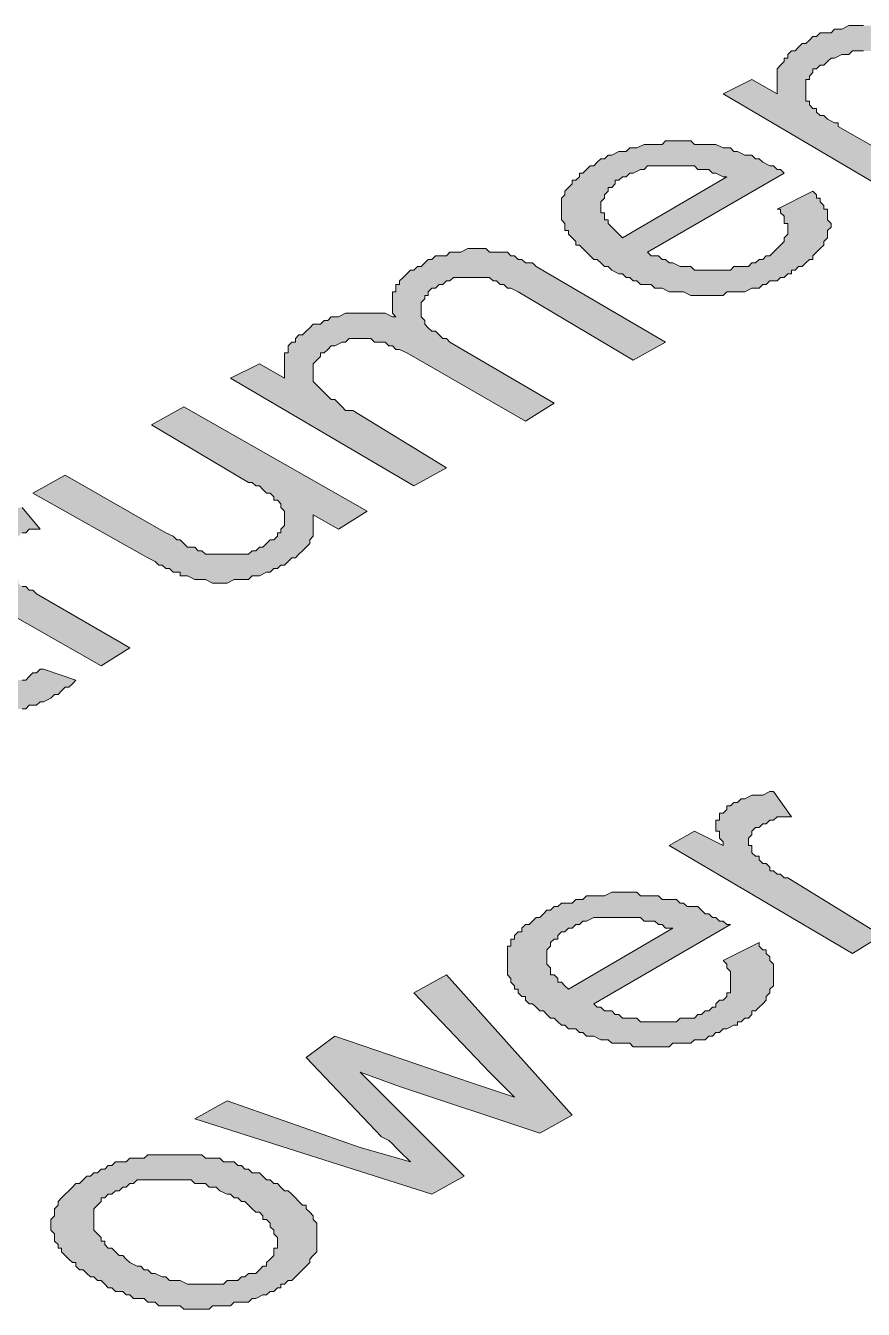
# Model space of a CAD drawing. Header units: inches. Extents: x -430764 to 256483, y 7374 to 217374.
# Drawn here: x 116893 to 121697, y 42774 to 50134 of the extents above; entities that cross this region are included whole.
import ezdxf

# ---------------------------------------------------------------- set-up
doc = ezdxf.new("R2010")
doc.units = ezdxf.units.IN
doc.header["$MEASUREMENT"] = 0
doc.layers.add('Background Stuff', color=252, linetype='Continuous', lineweight=5)
doc.layers.add('Layer 1', color=7, linetype='Continuous')

# ---------------------------------------------------------------- blocks, each defined once
blk = doc.blocks.new('block 3')
at = {"layer": 'Layer 1'}
h = blk.add_hatch(color=255, dxfattribs=at)
h.dxf.hatch_style = 2
h.paths.add_polyline_path([(732.584, -685.207), (727.325, -682.114), (728.15, -681.703), (728.872, -682.114), (728.872, -682.011), (728.872, -681.908), (728.872, -681.806), (728.872, -681.703), (728.872, -681.599), (728.872, -681.496), (728.872, -681.393), (728.974, -681.29), (729.078, -681.187), (729.078, -681.084), (729.181, -681.084), (729.181, -680.98), (729.285, -680.877), (729.387, -680.877), (729.491, -680.774), (729.594, -680.671), (729.697, -680.671), (729.799, -680.568), (729.902, -680.466), (730.007, -680.466), (730.108, -680.362), (730.212, -680.362), (730.419, -680.362), (730.521, -680.26), (730.625, -680.26), (730.728, -680.26), (730.934, -680.155), (731.036, -680.155), (731.14, -680.155), (731.347, -680.155), (731.449, -680.155), (731.551, -680.155), (731.758, -680.155), (731.964, -680.155), (732.068, -680.155), (732.171, -680.155), (732.274, -680.26), (732.479, -680.26), (732.584, -680.26), (732.686, -680.362), (732.789, -680.362), (732.892, -680.466), (732.996, -680.466), (733.098, -680.466), (733.202, -680.568), (733.305, -680.671), (733.407, -680.671), (733.511, -680.774), (733.613, -680.877), (736.911, -682.732), (735.984, -683.248), (732.789, -681.393), (732.686, -681.29), (732.479, -681.187), (732.376, -681.187), (732.274, -681.084), (732.171, -681.084), (732.068, -680.98), (731.964, -680.98), (731.862, -680.98), (731.758, -680.877), (731.551, -680.877), (731.449, -680.877), (731.347, -680.877), (731.14, -680.877), (731.036, -680.877), (730.934, -680.98), (730.83, -680.98), (730.728, -680.98), (730.521, -681.084), (730.419, -681.084), (730.314, -681.187), (730.212, -681.29), (730.108, -681.29), (730.007, -681.393), (729.902, -681.393), (729.902, -681.496), (729.799, -681.599), (729.799, -681.703), (729.697, -681.703), (729.697, -681.806), (729.697, -681.908), (729.697, -682.011), (729.697, -682.114), (729.697, -682.219), (729.697, -682.32), (729.799, -682.32), (729.799, -682.424), (729.902, -682.526), (730.007, -682.526), (730.007, -682.631), (730.108, -682.732), (730.212, -682.732), (730.314, -682.836), (730.521, -682.939), (730.625, -682.939), (730.625, -683.043), (733.511, -684.691)])
h = blk.add_hatch(color=255, dxfattribs=at)
h.dxf.hatch_style = 2
h.paths.add_polyline_path([(724.439, -686.238), (727.43, -684.485), (727.325, -684.485), (727.12, -684.383), (727.017, -684.383), (726.914, -684.28), (726.811, -684.28), (726.604, -684.28), (726.501, -684.176), (726.397, -684.176), (726.295, -684.176), (726.193, -684.176), (726.089, -684.176), (725.986, -684.176), (725.78, -684.176), (725.676, -684.176), (725.573, -684.176), (725.368, -684.176), (725.265, -684.176), (725.16, -684.176), (725.059, -684.28), (724.955, -684.28), (724.748, -684.383), (724.646, -684.383), (724.543, -684.485), (724.439, -684.485), (724.337, -684.588), (724.233, -684.588), (724.233, -684.691), (724.131, -684.795), (724.026, -684.795), (724.026, -684.897), (723.924, -685.001), (723.924, -685.104), (723.82, -685.207), (723.82, -685.31), (723.82, -685.413), (723.82, -685.517), (723.924, -685.517), (723.924, -685.619), (723.924, -685.723), (724.026, -685.723), (724.026, -685.825), (724.131, -685.929), (724.233, -686.031), (724.337, -686.135)])
h.paths.add_polyline_path([(728.872, -685.413), (729.902, -684.897), (730.007, -685.001), (730.007, -685.104), (730.108, -685.104), (730.108, -685.207), (730.212, -685.31), (730.212, -685.413), (730.314, -685.413), (730.314, -685.517), (730.314, -685.619), (730.314, -685.723), (730.419, -685.825), (730.419, -685.929), (730.314, -686.031), (730.314, -686.135), (730.314, -686.238), (730.212, -686.341), (730.212, -686.444), (730.108, -686.546), (730.007, -686.65), (729.902, -686.752), (729.902, -686.857), (729.799, -686.857), (729.697, -686.959), (729.594, -687.062), (729.491, -687.062), (729.387, -687.165), (729.285, -687.165), (729.285, -687.269), (729.181, -687.269), (729.078, -687.371), (728.974, -687.371), (728.872, -687.475), (728.666, -687.475), (728.562, -687.578), (728.459, -687.578), (728.357, -687.681), (728.253, -687.681), (728.15, -687.681), (727.945, -687.784), (727.842, -687.784), (727.737, -687.784), (727.635, -687.784), (727.43, -687.784), (727.325, -687.887), (727.223, -687.887), (727.12, -687.887), (726.914, -687.887), (726.811, -687.887), (726.708, -687.887), (726.604, -687.887), (726.501, -687.887), (726.397, -687.887), (726.193, -687.784), (726.089, -687.784), (725.986, -687.784), (725.882, -687.784), (725.78, -687.784), (725.573, -687.681), (725.472, -687.681), (725.368, -687.681), (725.265, -687.578), (725.16, -687.578), (724.955, -687.578), (724.853, -687.475), (724.748, -687.475), (724.646, -687.371), (724.543, -687.371), (724.439, -687.269), (724.337, -687.269), (724.131, -687.165), (724.026, -687.062), (723.924, -687.062), (723.82, -686.959), (723.718, -686.857), (723.616, -686.857), (723.512, -686.752), (723.408, -686.65), (723.305, -686.546), (723.203, -686.444), (723.099, -686.444), (723.099, -686.341), (722.996, -686.238), (722.895, -686.135), (722.895, -686.031), (722.791, -686.031), (722.791, -685.929), (722.791, -685.825), (722.688, -685.723), (722.688, -685.619), (722.688, -685.517), (722.688, -685.413), (722.688, -685.31), (722.688, -685.207), (722.688, -685.104), (722.791, -685.001), (722.791, -684.897), (722.895, -684.795), (722.996, -684.691), (722.996, -684.588), (723.099, -684.588), (723.203, -684.485), (723.203, -684.383), (723.305, -684.383), (723.408, -684.28), (723.512, -684.176), (723.616, -684.176), (723.718, -684.073), (723.82, -683.97), (723.924, -683.97), (724.026, -683.867), (724.131, -683.867), (724.337, -683.764), (724.439, -683.764), (724.543, -683.764), (724.646, -683.661), (724.748, -683.661), (724.853, -683.661), (725.059, -683.558), (725.16, -683.558), (725.265, -683.558), (725.368, -683.558), (725.573, -683.558), (725.676, -683.454), (725.78, -683.454), (725.986, -683.454), (726.089, -683.454), (726.193, -683.454), (726.295, -683.454), (726.397, -683.454), (726.501, -683.558), (726.708, -683.558), (726.811, -683.558), (726.914, -683.558), (727.017, -683.558), (727.12, -683.558), (727.325, -683.661), (727.43, -683.661), (727.532, -683.661), (727.635, -683.764), (727.737, -683.764), (727.945, -683.867), (728.048, -683.867), (728.15, -683.867), (728.253, -683.97), (728.357, -683.97), (728.459, -684.073), (728.666, -684.176), (728.771, -684.176), (728.872, -684.28), (728.974, -684.28), (729.078, -684.383), (725.16, -686.65), (725.265, -686.752), (725.472, -686.752), (725.573, -686.857), (725.676, -686.857), (725.78, -686.959), (725.882, -686.959), (726.089, -687.062), (726.193, -687.062), (726.295, -687.062), (726.397, -687.062), (726.501, -687.165), (726.708, -687.165), (726.811, -687.165), (726.914, -687.165), (727.017, -687.165), (727.12, -687.165), (727.325, -687.165), (727.43, -687.165), (727.532, -687.165), (727.635, -687.062), (727.842, -687.062), (727.945, -687.062), (728.048, -687.062), (728.15, -686.959), (728.253, -686.959), (728.357, -686.857), (728.459, -686.857), (728.562, -686.752), (728.666, -686.752), (728.771, -686.65), (728.872, -686.546), (728.974, -686.444), (729.078, -686.341), (729.078, -686.238), (729.181, -686.135), (729.181, -686.031), (729.181, -685.929), (729.181, -685.825), (729.078, -685.825), (729.078, -685.723), (729.078, -685.619), (728.974, -685.517), (728.974, -685.413)])
h = blk.add_hatch(color=255, dxfattribs=at)
h.dxf.hatch_style = 2
h.paths.add_polyline_path([(718.462, -693.351), (713.203, -690.258), (714.028, -689.846), (714.751, -690.258), (714.751, -690.155), (714.751, -690.052), (714.751, -689.948), (714.751, -689.846), (714.751, -689.742), (714.751, -689.64), (714.751, -689.536), (714.853, -689.536), (714.853, -689.435), (714.853, -689.33), (714.957, -689.227), (715.06, -689.227), (715.06, -689.123), (715.163, -689.021), (715.266, -689.021), (715.367, -688.918), (715.472, -688.815), (715.574, -688.712), (715.78, -688.712), (715.885, -688.608), (715.987, -688.608), (716.089, -688.506), (716.192, -688.506), (716.295, -688.506), (716.502, -688.402), (716.605, -688.402), (716.708, -688.402), (716.812, -688.402), (717.018, -688.402), (717.121, -688.402), (717.224, -688.402), (717.43, -688.402), (717.533, -688.402), (717.637, -688.402), (717.843, -688.506), (717.944, -688.506), (717.843, -688.402), (717.843, -688.3), (717.843, -688.196), (717.843, -688.094), (717.843, -687.99), (717.843, -687.887), (717.843, -687.784), (717.944, -687.784), (717.944, -687.681), (717.944, -687.578), (718.049, -687.578), (718.049, -687.475), (718.151, -687.371), (718.256, -687.269), (718.357, -687.165), (718.462, -687.165), (718.564, -687.062), (718.666, -687.062), (718.77, -686.959), (718.873, -686.857), (718.978, -686.857), (719.079, -686.752), (719.183, -686.752), (719.39, -686.752), (719.492, -686.65), (719.595, -686.65), (719.698, -686.65), (719.801, -686.65), (720.007, -686.546), (720.11, -686.546), (720.214, -686.546), (720.419, -686.546), (720.521, -686.546), (720.626, -686.65), (720.729, -686.65), (720.832, -686.65), (720.935, -686.65), (721.142, -686.65), (721.243, -686.752), (721.347, -686.752), (721.449, -686.857), (721.555, -686.857), (721.656, -686.959), (721.862, -686.959), (721.967, -687.062), (725.676, -689.227), (724.748, -689.742), (721.449, -687.784), (721.243, -687.681), (721.142, -687.681), (721.039, -687.578), (720.935, -687.578), (720.832, -687.475), (720.729, -687.475), (720.626, -687.371), (720.521, -687.371), (720.419, -687.371), (720.317, -687.371), (720.214, -687.371), (720.007, -687.371), (719.904, -687.371), (719.698, -687.371), (719.595, -687.371), (719.492, -687.475), (719.39, -687.475), (719.285, -687.578), (719.183, -687.578), (719.079, -687.681), (718.978, -687.681), (718.873, -687.784), (718.873, -687.887), (718.77, -687.887), (718.77, -687.99), (718.666, -688.094), (718.666, -688.196), (718.666, -688.3), (718.666, -688.402), (718.666, -688.506), (718.77, -688.608), (718.77, -688.712), (718.873, -688.815), (718.978, -688.918), (719.079, -688.918), (719.183, -689.021), (719.285, -689.123), (719.39, -689.123), (719.492, -689.227), (722.481, -690.979), (721.656, -691.495), (718.256, -689.536), (718.049, -689.435), (717.944, -689.435), (717.843, -689.33), (717.74, -689.33), (717.637, -689.227), (717.43, -689.227), (717.327, -689.227), (717.224, -689.123), (717.121, -689.123), (717.018, -689.123), (716.812, -689.123), (716.708, -689.123), (716.605, -689.123), (716.502, -689.227), (716.4, -689.227), (716.192, -689.33), (716.089, -689.33), (715.987, -689.435), (715.885, -689.536), (715.78, -689.536), (715.78, -689.64), (715.679, -689.742), (715.574, -689.846), (715.574, -689.948), (715.574, -690.052), (715.574, -690.155), (715.574, -690.258), (715.574, -690.361), (715.679, -690.464), (715.78, -690.566), (715.885, -690.671), (715.987, -690.773), (716.089, -690.877), (716.192, -690.877), (716.295, -690.979), (716.4, -691.083), (716.502, -691.186), (716.605, -691.186), (716.708, -691.186), (719.39, -692.835)])
h = blk.add_hatch(color=255, dxfattribs=at)
h.dxf.hatch_style = 2
h.paths.add_polyline_path([(716.295, -694.588), (715.574, -694.175), (715.574, -694.277), (715.574, -694.381), (715.574, -694.483), (715.574, -694.588), (715.574, -694.69), (715.574, -694.794), (715.472, -694.896), (715.472, -694.999), (715.367, -695.103), (715.266, -695.206), (715.163, -695.31), (715.06, -695.412), (714.957, -695.412), (714.853, -695.516), (714.751, -695.618), (714.646, -695.618), (714.544, -695.721), (714.44, -695.721), (714.339, -695.825), (714.235, -695.825), (714.028, -695.928), (713.926, -695.928), (713.823, -695.928), (713.719, -696.031), (713.513, -696.031), (713.41, -696.031), (713.308, -696.031), (713.102, -696.133), (712.997, -696.133), (712.895, -696.133), (712.688, -696.133), (712.482, -696.031), (712.379, -696.031), (712.275, -696.031), (712.174, -696.031), (711.967, -695.928), (711.863, -695.928), (711.762, -695.928), (711.762, -695.825), (711.658, -695.825), (711.554, -695.825), (711.452, -695.721), (711.349, -695.721), (711.246, -695.618), (711.142, -695.618), (711.039, -695.516), (710.833, -695.412), (707.534, -693.556), (708.462, -693.041), (711.349, -694.69), (711.554, -694.794), (711.658, -694.896), (711.762, -694.896), (711.863, -694.999), (711.967, -695.103), (712.069, -695.103), (712.174, -695.103), (712.275, -695.206), (712.379, -695.206), (712.482, -695.31), (712.688, -695.31), (712.79, -695.31), (712.895, -695.31), (712.997, -695.31), (713.203, -695.31), (713.308, -695.31), (713.41, -695.31), (713.513, -695.31), (713.719, -695.31), (713.823, -695.206), (713.926, -695.206), (714.028, -695.103), (714.131, -695.103), (714.235, -694.999), (714.339, -694.896), (714.44, -694.896), (714.544, -694.794), (714.544, -694.69), (714.646, -694.69), (714.646, -694.588), (714.751, -694.483), (714.751, -694.381), (714.751, -694.277), (714.751, -694.175), (714.751, -694.072), (714.646, -693.969), (714.646, -693.865), (714.544, -693.762), (714.44, -693.762), (714.44, -693.66), (714.339, -693.556), (714.235, -693.556), (714.131, -693.454), (714.028, -693.351), (713.926, -693.351), (713.823, -693.248), (713.719, -693.248), (710.936, -691.599), (711.863, -691.083), (717.121, -694.072)])
h = blk.add_hatch(color=255, dxfattribs=at)
h.dxf.hatch_style = 2
h.paths.add_polyline_path([(709.492, -698.505), (704.236, -695.516), (704.958, -694.999), (705.781, -695.516), (705.781, -695.412), (705.679, -695.31), (705.679, -695.206), (705.679, -695.103), (705.679, -694.999), (705.576, -694.896), (705.576, -694.794), (705.679, -694.69), (705.679, -694.588), (705.781, -694.483), (705.885, -694.381), (705.987, -694.277), (706.092, -694.277), (706.194, -694.175), (706.298, -694.175), (706.399, -694.072), (706.607, -694.072), (706.71, -694.072), (706.812, -693.969), (707.02, -693.969), (707.122, -693.969), (707.226, -693.969), (707.74, -694.588), (707.637, -694.588), (707.433, -694.588), (707.328, -694.69), (707.226, -694.69), (707.122, -694.794), (707.02, -694.794), (706.915, -694.896), (706.812, -694.896), (706.71, -694.999), (706.607, -694.999), (706.607, -695.103), (706.607, -695.206), (706.504, -695.206), (706.504, -695.31), (706.504, -695.412), (706.607, -695.516), (706.607, -695.618), (706.71, -695.721), (706.812, -695.825), (706.915, -695.928), (707.02, -696.031), (707.122, -696.031), (707.122, -696.133), (707.226, -696.237), (707.328, -696.237), (707.433, -696.339), (707.534, -696.339), (707.637, -696.443), (710.317, -697.989)])
h = blk.add_hatch(color=255, dxfattribs=at)
h.dxf.hatch_style = 2
h.paths.add_polyline_path([(707.844, -698.607), (708.771, -698.916), (708.669, -699.02), (708.564, -699.123), (708.462, -699.123), (708.358, -699.227), (708.256, -699.329), (708.153, -699.329), (708.05, -699.432), (707.844, -699.535), (707.74, -699.535), (707.637, -699.638), (707.534, -699.638), (707.433, -699.638), (707.328, -699.742), (707.226, -699.742), (707.122, -699.742), (706.915, -699.742), (706.812, -699.742), (706.607, -699.742), (706.504, -699.742), (706.399, -699.742), (706.399, -699.638), (706.298, -699.638), (706.194, -699.638), (706.092, -699.535), (705.987, -699.535), (705.885, -699.535), (705.781, -699.432), (705.679, -699.329), (705.473, -699.329), (705.371, -699.227), (705.266, -699.123), (702.278, -697.37), (701.556, -697.781), (700.938, -697.37), (701.556, -697.061), (700.217, -696.237), (700.627, -695.412), (702.482, -696.546), (703.309, -696.031), (704.03, -696.339), (703.102, -696.854), (706.194, -698.71), (706.399, -698.71), (706.504, -698.814), (706.607, -698.916), (706.71, -698.916), (706.915, -698.916), (707.02, -698.916), (707.122, -698.916), (707.226, -698.916), (707.328, -698.916), (707.433, -698.814), (707.534, -698.71), (707.637, -698.71), (707.74, -698.607)])
h = blk.add_hatch(color=255, dxfattribs=at)
h.dxf.hatch_style = 2
h.paths.add_polyline_path([(731.036, -706.75), (725.78, -703.659), (726.501, -703.247), (727.325, -703.659), (727.325, -703.555), (727.223, -703.452), (727.223, -703.349), (727.223, -703.247), (727.12, -703.247), (727.12, -703.143), (727.12, -703.041), (727.12, -702.936), (727.223, -702.936), (727.223, -702.834), (727.223, -702.73), (727.325, -702.73), (727.43, -702.628), (727.43, -702.524), (727.532, -702.524), (727.635, -702.422), (727.737, -702.422), (727.842, -702.319), (727.945, -702.319), (728.15, -702.215), (728.253, -702.215), (728.357, -702.215), (728.459, -702.215), (728.666, -702.112), (728.771, -702.112), (729.285, -702.834), (729.181, -702.834), (728.974, -702.834), (728.872, -702.834), (728.771, -702.936), (728.666, -702.936), (728.562, -703.041), (728.459, -703.041), (728.357, -703.143), (728.253, -703.143), (728.15, -703.247), (728.15, -703.349), (728.048, -703.452), (728.048, -703.555), (728.048, -703.659), (728.15, -703.659), (728.15, -703.762), (728.15, -703.864), (728.253, -703.968), (728.357, -703.968), (728.357, -704.07), (728.459, -704.173), (728.562, -704.173), (728.666, -704.277), (728.666, -704.38), (728.771, -704.38), (728.872, -704.483), (728.974, -704.483), (729.078, -704.585), (729.181, -704.585), (731.862, -706.236)])
h = blk.add_hatch(color=255, dxfattribs=at)
h.dxf.hatch_style = 2
h.paths.add_polyline_path([(722.895, -707.781), (725.882, -706.029), (725.676, -706.029), (725.573, -705.926), (725.472, -705.926), (725.368, -705.823), (725.16, -705.823), (725.059, -705.823), (724.955, -705.72), (724.853, -705.72), (724.748, -705.72), (724.543, -705.72), (724.337, -705.72), (724.233, -705.72), (724.131, -705.72), (723.924, -705.72), (723.82, -705.72), (723.718, -705.72), (723.616, -705.72), (723.408, -705.823), (723.305, -705.823), (723.203, -705.926), (723.099, -705.926), (722.996, -706.029), (722.895, -706.029), (722.791, -706.132), (722.688, -706.132), (722.583, -706.236), (722.583, -706.339), (722.481, -706.339), (722.378, -706.441), (722.378, -706.545), (722.275, -706.647), (722.275, -706.75), (722.275, -706.854), (722.275, -706.957), (722.275, -707.061), (722.378, -707.162), (722.378, -707.267), (722.378, -707.368), (722.481, -707.368), (722.583, -707.473), (722.583, -707.575), (722.688, -707.575), (722.791, -707.679)])
h.paths.add_polyline_path([(727.325, -706.957), (728.357, -706.441), (728.357, -706.545), (728.459, -706.647), (728.562, -706.647), (728.562, -706.75), (728.666, -706.854), (728.666, -706.957), (728.771, -707.061), (728.771, -707.162), (728.771, -707.267), (728.771, -707.368), (728.771, -707.473), (728.771, -707.575), (728.771, -707.679), (728.666, -707.781), (728.666, -707.885), (728.562, -707.987), (728.562, -708.09), (728.459, -708.194), (728.357, -708.297), (728.253, -708.4), (728.15, -708.4), (728.15, -708.503), (728.048, -708.605), (727.945, -708.605), (727.842, -708.709), (727.737, -708.709), (727.737, -708.813), (727.635, -708.813), (727.43, -708.916), (727.325, -708.916), (727.223, -709.019), (727.12, -709.019), (727.017, -709.122), (726.914, -709.122), (726.811, -709.225), (726.604, -709.225), (726.501, -709.225), (726.397, -709.327), (726.295, -709.327), (726.193, -709.327), (725.986, -709.327), (725.882, -709.327), (725.78, -709.432), (725.676, -709.432), (725.472, -709.432), (725.368, -709.432), (725.265, -709.432), (725.16, -709.432), (725.059, -709.432), (724.853, -709.432), (724.748, -709.432), (724.646, -709.327), (724.543, -709.327), (724.439, -709.327), (724.233, -709.327), (724.131, -709.327), (724.026, -709.225), (723.924, -709.225), (723.82, -709.225), (723.616, -709.122), (723.512, -709.122), (723.408, -709.122), (723.305, -709.019), (723.203, -709.019), (723.099, -708.916), (722.895, -708.916), (722.791, -708.813), (722.688, -708.813), (722.583, -708.709), (722.481, -708.605), (722.378, -708.605), (722.275, -708.503), (722.171, -708.4), (722.068, -708.4), (721.967, -708.297), (721.862, -708.194), (721.76, -708.194), (721.656, -708.09), (721.656, -707.987), (721.555, -707.987), (721.449, -707.885), (721.449, -707.781), (721.347, -707.781), (721.347, -707.679), (721.243, -707.575), (721.243, -707.473), (721.142, -707.368), (721.142, -707.267), (721.142, -707.162), (721.142, -707.061), (721.142, -706.957), (721.142, -706.854), (721.142, -706.75), (721.142, -706.647), (721.142, -706.545), (721.243, -706.545), (721.243, -706.441), (721.243, -706.339), (721.347, -706.339), (721.347, -706.236), (721.449, -706.132), (721.555, -706.132), (721.555, -706.029), (721.656, -705.926), (721.76, -705.926), (721.862, -705.823), (721.967, -705.72), (722.068, -705.72), (722.171, -705.618), (722.275, -705.513), (722.378, -705.513), (722.481, -705.41), (722.583, -705.41), (722.688, -705.308), (722.791, -705.308), (722.996, -705.308), (723.099, -705.205), (723.203, -705.205), (723.305, -705.205), (723.408, -705.102), (723.616, -705.102), (723.718, -705.102), (723.82, -705.102), (723.924, -705.102), (724.131, -704.998), (724.233, -704.998), (724.337, -704.998), (724.543, -704.998), (724.748, -704.998), (724.853, -704.998), (724.955, -705.102), (725.059, -705.102), (725.265, -705.102), (725.368, -705.102), (725.472, -705.102), (725.573, -705.205), (725.676, -705.205), (725.882, -705.205), (725.986, -705.205), (726.089, -705.308), (726.193, -705.308), (726.295, -705.41), (726.397, -705.41), (726.604, -705.41), (726.708, -705.513), (726.811, -705.618), (726.914, -705.618), (727.017, -705.72), (727.12, -705.72), (727.223, -705.823), (727.325, -705.823), (727.43, -705.926), (727.532, -705.926), (723.616, -708.194), (723.718, -708.297), (723.82, -708.297), (723.924, -708.4), (724.131, -708.4), (724.233, -708.503), (724.337, -708.503), (724.439, -708.605), (724.543, -708.605), (724.748, -708.605), (724.853, -708.605), (724.955, -708.709), (725.059, -708.709), (725.16, -708.709), (725.368, -708.709), (725.573, -708.709), (725.676, -708.709), (725.78, -708.709), (725.986, -708.709), (726.089, -708.605), (726.193, -708.605), (726.295, -708.605), (726.501, -708.605), (726.604, -708.503), (726.708, -708.503), (726.811, -708.4), (726.914, -708.4), (727.017, -708.297), (727.12, -708.297), (727.12, -708.194), (727.223, -708.09), (727.325, -708.09), (727.43, -707.987), (727.43, -707.885), (727.532, -707.885), (727.532, -707.781), (727.532, -707.679), (727.532, -707.575), (727.532, -707.473), (727.532, -707.368), (727.532, -707.267), (727.43, -707.162), (727.43, -707.061)])
h = blk.add_hatch(color=255, dxfattribs=at)
h.dxf.hatch_style = 2
h.paths.add_polyline_path([(718.978, -713.657), (712.174, -711.493), (713.102, -710.978), (716.914, -712.316), (718.357, -712.729), (718.256, -712.626), (718.151, -712.522), (718.049, -712.421), (717.944, -712.316), (717.843, -712.214), (717.74, -712.111), (717.533, -712.008), (715.367, -709.739), (716.192, -709.122), (720.11, -710.462), (721.347, -710.874), (720.626, -710.152), (718.462, -707.885), (719.39, -707.368), (722.996, -711.39), (722.068, -711.904), (718.049, -710.564), (716.914, -710.152), (719.904, -713.142)])
h = blk.add_hatch(color=255, dxfattribs=at)
h.dxf.hatch_style = 2
h.paths.add_polyline_path([(710.317, -715.616), (710.524, -715.719), (710.627, -715.719), (710.73, -715.821), (710.833, -715.821), (710.936, -715.926), (711.039, -715.926), (711.246, -716.028), (711.349, -716.028), (711.452, -716.132), (711.554, -716.132), (711.658, -716.132), (711.762, -716.132), (711.967, -716.234), (712.069, -716.234), (712.174, -716.234), (712.275, -716.234), (712.482, -716.234), (712.587, -716.234), (712.688, -716.234), (712.895, -716.234), (712.997, -716.234), (713.102, -716.132), (713.203, -716.132), (713.41, -716.132), (713.513, -716.028), (713.615, -716.028), (713.719, -715.926), (713.823, -715.926), (713.926, -715.926), (714.028, -715.821), (714.131, -715.719), (714.235, -715.719), (714.235, -715.616), (714.339, -715.513), (714.44, -715.41), (714.44, -715.307), (714.44, -715.203), (714.544, -715.203), (714.544, -715.1), (714.544, -714.997), (714.544, -714.894), (714.44, -714.791), (714.44, -714.688), (714.339, -714.586), (714.339, -714.481), (714.235, -714.378), (714.131, -714.378), (714.131, -714.276), (714.028, -714.173), (713.926, -714.173), (713.823, -714.07), (713.719, -713.967), (713.615, -713.863), (713.513, -713.863), (713.41, -713.76), (713.308, -713.76), (713.203, -713.657), (713.102, -713.657), (712.895, -713.555), (712.79, -713.451), (712.688, -713.451), (712.587, -713.451), (712.482, -713.349), (712.275, -713.349), (712.174, -713.349), (712.069, -713.244), (711.967, -713.244), (711.863, -713.244), (711.762, -713.244), (711.658, -713.244), (711.452, -713.244), (711.349, -713.244), (711.246, -713.244), (711.039, -713.244), (710.936, -713.244), (710.833, -713.244), (710.627, -713.244), (710.524, -713.244), (710.42, -713.349), (710.317, -713.349), (710.214, -713.451), (710.111, -713.451), (710.01, -713.555), (709.905, -713.555), (709.803, -713.657), (709.698, -713.657), (709.597, -713.76), (709.492, -713.76), (709.492, -713.863), (709.39, -713.967), (709.286, -714.07), (709.286, -714.173), (709.286, -714.276), (709.286, -714.378), (709.286, -714.481), (709.286, -714.586), (709.286, -714.688), (709.39, -714.791), (709.492, -714.894), (709.492, -714.997), (709.597, -714.997), (709.597, -715.1), (709.698, -715.203), (709.803, -715.203), (709.905, -715.307), (710.01, -715.41), (710.111, -715.41), (710.214, -715.513)])
h.paths.add_polyline_path([(709.39, -716.132), (709.286, -716.028), (709.185, -716.028), (709.081, -715.926), (708.977, -715.821), (708.875, -715.821), (708.771, -715.719), (708.771, -715.616), (708.669, -715.616), (708.564, -715.513), (708.462, -715.41), (708.358, -715.307), (708.358, -715.203), (708.256, -715.203), (708.256, -715.1), (708.153, -714.997), (708.153, -714.894), (708.153, -714.791), (708.05, -714.688), (708.05, -714.586), (708.05, -714.481), (708.05, -714.378), (708.153, -714.276), (708.153, -714.173), (708.153, -714.07), (708.256, -713.967), (708.256, -713.863), (708.358, -713.76), (708.462, -713.657), (708.564, -713.555), (708.669, -713.451), (708.771, -713.349), (708.875, -713.349), (708.977, -713.244), (709.081, -713.142), (709.185, -713.142), (709.286, -713.039), (709.39, -713.039), (709.492, -712.936), (709.597, -712.936), (709.698, -712.833), (709.803, -712.833), (709.905, -712.729), (710.111, -712.729), (710.214, -712.729), (710.317, -712.626), (710.42, -712.626), (710.524, -712.626), (710.73, -712.626), (710.833, -712.522), (710.936, -712.522), (711.142, -712.522), (711.246, -712.522), (711.349, -712.522), (711.452, -712.522), (711.658, -712.522), (711.762, -712.522), (711.863, -712.522), (712.069, -712.522), (712.174, -712.522), (712.275, -712.522), (712.379, -712.522), (712.482, -712.626), (712.688, -712.626), (712.79, -712.626), (712.895, -712.626), (712.997, -712.729), (713.102, -712.729), (713.308, -712.729), (713.41, -712.833), (713.513, -712.833), (713.615, -712.936), (713.719, -712.936), (713.823, -713.039), (714.028, -713.039), (714.131, -713.142), (714.235, -713.244), (714.339, -713.244), (714.44, -713.349), (714.544, -713.349), (714.646, -713.451), (714.751, -713.555), (714.853, -713.555), (714.957, -713.657), (715.06, -713.76), (715.163, -713.863), (715.266, -713.967), (715.367, -713.967), (715.367, -714.07), (715.472, -714.173), (715.574, -714.276), (715.574, -714.378), (715.679, -714.481), (715.679, -714.586), (715.679, -714.688), (715.679, -714.791), (715.679, -714.894), (715.679, -714.997), (715.679, -715.1), (715.679, -715.203), (715.679, -715.307), (715.574, -715.41), (715.472, -715.513), (715.472, -715.616), (715.367, -715.719), (715.266, -715.821), (715.163, -715.926), (715.06, -716.028), (714.957, -716.132), (714.853, -716.132), (714.751, -716.234), (714.646, -716.234), (714.646, -716.337), (714.544, -716.337), (714.44, -716.44), (714.339, -716.44), (714.235, -716.543), (714.131, -716.543), (713.926, -716.647), (713.823, -716.647), (713.719, -716.749), (713.615, -716.749), (713.513, -716.749), (713.308, -716.749), (713.203, -716.854), (713.102, -716.854), (712.997, -716.854), (712.79, -716.854), (712.688, -716.854), (712.587, -716.955), (712.482, -716.955), (712.275, -716.955), (712.174, -716.955), (712.069, -716.955), (711.863, -716.955), (711.762, -716.854), (711.658, -716.854), (711.554, -716.854), (711.452, -716.854), (711.246, -716.854), (711.142, -716.854), (711.039, -716.749), (710.936, -716.749), (710.833, -716.749), (710.73, -716.647), (710.524, -716.647), (710.42, -716.647), (710.317, -716.543), (710.214, -716.543), (710.111, -716.44), (709.905, -716.44), (709.803, -716.337), (709.698, -716.337), (709.597, -716.234), (709.492, -716.132)])
at = {"layer": 'Layer 1', "color": 255, "lineweight": 0}
for points in [[(732.584, -685.207), (727.325, -682.114), (728.15, -681.703), (728.872, -682.114), (728.872, -682.011), (728.872, -681.908), (728.872, -681.806), (728.872, -681.703), (728.872, -681.599), (728.872, -681.496), (728.872, -681.393), (728.974, -681.29), (729.078, -681.187), (729.078, -681.084), (729.181, -681.084), (729.181, -680.98), (729.285, -680.877), (729.387, -680.877), (729.491, -680.774), (729.594, -680.671), (729.697, -680.671), (729.799, -680.568), (729.902, -680.466), (730.007, -680.466), (730.108, -680.362), (730.212, -680.362), (730.419, -680.362), (730.521, -680.26), (730.625, -680.26), (730.728, -680.26), (730.934, -680.155), (731.036, -680.155), (731.14, -680.155), (731.347, -680.155)], [(731.347, -680.877), (731.14, -680.877), (731.036, -680.877), (730.934, -680.98), (730.83, -680.98), (730.728, -680.98), (730.521, -681.084), (730.419, -681.084), (730.314, -681.187), (730.212, -681.29), (730.108, -681.29), (730.007, -681.393), (729.902, -681.393), (729.902, -681.496), (729.799, -681.599), (729.799, -681.703), (729.697, -681.703), (729.697, -681.806), (729.697, -681.908), (729.697, -682.011), (729.697, -682.114), (729.697, -682.219), (729.697, -682.32), (729.799, -682.32), (729.799, -682.424), (729.902, -682.526), (730.007, -682.526), (730.007, -682.631), (730.108, -682.732), (730.212, -682.732), (730.314, -682.836), (730.521, -682.939), (730.625, -682.939), (730.625, -683.043), (733.511, -684.691)], [(728.872, -685.413), (729.902, -684.897), (730.007, -685.001), (730.007, -685.104), (730.108, -685.104), (730.108, -685.207), (730.212, -685.31), (730.212, -685.413), (730.314, -685.413), (730.314, -685.517), (730.314, -685.619), (730.314, -685.723), (730.419, -685.825), (730.419, -685.929), (730.314, -686.031), (730.314, -686.135), (730.314, -686.238), (730.212, -686.341), (730.212, -686.444), (730.108, -686.546), (730.007, -686.65), (729.902, -686.752), (729.902, -686.857), (729.799, -686.857), (729.697, -686.959), (729.594, -687.062), (729.491, -687.062), (729.387, -687.165), (729.285, -687.165), (729.285, -687.269), (729.181, -687.269), (729.078, -687.371), (728.974, -687.371), (728.872, -687.475), (728.666, -687.475), (728.562, -687.578), (728.459, -687.578), (728.357, -687.681), (728.253, -687.681), (728.15, -687.681), (727.945, -687.784), (727.842, -687.784), (727.737, -687.784), (727.635, -687.784), (727.43, -687.784), (727.325, -687.887), (727.223, -687.887), (727.12, -687.887), (726.914, -687.887), (726.811, -687.887), (726.708, -687.887), (726.604, -687.887), (726.501, -687.887), (726.397, -687.887), (726.193, -687.784), (726.089, -687.784), (725.986, -687.784), (725.882, -687.784), (725.78, -687.784), (725.573, -687.681), (725.472, -687.681), (725.368, -687.681), (725.265, -687.578), (725.16, -687.578), (724.955, -687.578), (724.853, -687.475), (724.748, -687.475), (724.646, -687.371), (724.543, -687.371), (724.439, -687.269), (724.337, -687.269), (724.131, -687.165), (724.026, -687.062), (723.924, -687.062), (723.82, -686.959), (723.718, -686.857), (723.616, -686.857), (723.512, -686.752), (723.408, -686.65), (723.305, -686.546), (723.203, -686.444), (723.099, -686.444), (723.099, -686.341), (722.996, -686.238), (722.895, -686.135), (722.895, -686.031), (722.791, -686.031), (722.791, -685.929), (722.791, -685.825), (722.688, -685.723), (722.688, -685.619), (722.688, -685.517), (722.688, -685.413), (722.688, -685.31), (722.688, -685.207), (722.688, -685.104), (722.791, -685.001), (722.791, -684.897), (722.895, -684.795), (722.996, -684.691), (722.996, -684.588), (723.099, -684.588), (723.203, -684.485), (723.203, -684.383), (723.305, -684.383), (723.408, -684.28), (723.512, -684.176), (723.616, -684.176), (723.718, -684.073), (723.82, -683.97), (723.924, -683.97), (724.026, -683.867), (724.131, -683.867), (724.337, -683.764), (724.439, -683.764), (724.543, -683.764), (724.646, -683.661), (724.748, -683.661), (724.853, -683.661), (725.059, -683.558), (725.16, -683.558), (725.265, -683.558), (725.368, -683.558), (725.573, -683.558), (725.676, -683.454), (725.78, -683.454), (725.986, -683.454), (726.089, -683.454), (726.193, -683.454), (726.295, -683.454), (726.397, -683.454), (726.501, -683.558), (726.708, -683.558), (726.811, -683.558), (726.914, -683.558), (727.017, -683.558), (727.12, -683.558), (727.325, -683.661), (727.43, -683.661), (727.532, -683.661), (727.635, -683.764), (727.737, -683.764), (727.945, -683.867), (728.048, -683.867), (728.15, -683.867), (728.253, -683.97), (728.357, -683.97), (728.459, -684.073), (728.666, -684.176), (728.771, -684.176), (728.872, -684.28), (728.974, -684.28), (729.078, -684.383), (725.16, -686.65), (725.265, -686.752), (725.472, -686.752), (725.573, -686.857), (725.676, -686.857), (725.78, -686.959), (725.882, -686.959), (726.089, -687.062), (726.193, -687.062), (726.295, -687.062), (726.397, -687.062), (726.501, -687.165), (726.708, -687.165), (726.811, -687.165), (726.914, -687.165), (727.017, -687.165), (727.12, -687.165), (727.325, -687.165), (727.43, -687.165), (727.532, -687.165), (727.635, -687.062), (727.842, -687.062), (727.945, -687.062), (728.048, -687.062), (728.15, -686.959), (728.253, -686.959), (728.357, -686.857), (728.459, -686.857), (728.562, -686.752), (728.666, -686.752), (728.771, -686.65), (728.872, -686.546), (728.974, -686.444), (729.078, -686.341), (729.078, -686.238), (729.181, -686.135), (729.181, -686.031), (729.181, -685.929), (729.181, -685.825), (729.078, -685.825), (729.078, -685.723), (729.078, -685.619), (728.974, -685.517), (728.974, -685.413), (728.872, -685.413)], [(724.439, -686.238), (727.43, -684.485), (727.325, -684.485), (727.12, -684.383), (727.017, -684.383), (726.914, -684.28), (726.811, -684.28), (726.604, -684.28), (726.501, -684.176), (726.397, -684.176), (726.295, -684.176), (726.193, -684.176), (726.089, -684.176), (725.986, -684.176), (725.78, -684.176), (725.676, -684.176), (725.573, -684.176), (725.368, -684.176), (725.265, -684.176), (725.16, -684.176), (725.059, -684.28), (724.955, -684.28), (724.748, -684.383), (724.646, -684.383), (724.543, -684.485), (724.439, -684.485), (724.337, -684.588), (724.233, -684.588), (724.233, -684.691), (724.131, -684.795), (724.026, -684.795), (724.026, -684.897), (723.924, -685.001), (723.924, -685.104), (723.82, -685.207), (723.82, -685.31), (723.82, -685.413), (723.82, -685.517), (723.924, -685.517), (723.924, -685.619), (723.924, -685.723), (724.026, -685.723), (724.026, -685.825), (724.131, -685.929), (724.233, -686.031), (724.337, -686.135), (724.439, -686.238)], [(718.462, -693.351), (713.203, -690.258), (714.028, -689.846), (714.751, -690.258), (714.751, -690.155), (714.751, -690.052), (714.751, -689.948), (714.751, -689.846), (714.751, -689.742), (714.751, -689.64), (714.751, -689.536), (714.853, -689.536), (714.853, -689.435), (714.853, -689.33), (714.957, -689.227), (715.06, -689.227), (715.06, -689.123), (715.163, -689.021), (715.266, -689.021), (715.367, -688.918), (715.472, -688.815), (715.574, -688.712), (715.78, -688.712), (715.885, -688.608), (715.987, -688.608), (716.089, -688.506), (716.192, -688.506), (716.295, -688.506), (716.502, -688.402), (716.605, -688.402), (716.708, -688.402), (716.812, -688.402), (717.018, -688.402), (717.121, -688.402), (717.224, -688.402), (717.43, -688.402), (717.533, -688.402), (717.637, -688.402), (717.843, -688.506), (717.944, -688.506), (717.843, -688.402), (717.843, -688.3), (717.843, -688.196), (717.843, -688.094), (717.843, -687.99), (717.843, -687.887), (717.843, -687.784), (717.944, -687.784), (717.944, -687.681), (717.944, -687.578), (718.049, -687.578), (718.049, -687.475), (718.151, -687.371), (718.256, -687.269), (718.357, -687.165), (718.462, -687.165), (718.564, -687.062), (718.666, -687.062), (718.77, -686.959), (718.873, -686.857), (718.978, -686.857), (719.079, -686.752), (719.183, -686.752), (719.39, -686.752), (719.492, -686.65), (719.595, -686.65), (719.698, -686.65), (719.801, -686.65), (720.007, -686.546), (720.11, -686.546), (720.214, -686.546), (720.419, -686.546), (720.521, -686.546), (720.626, -686.65), (720.729, -686.65), (720.832, -686.65), (720.935, -686.65), (721.142, -686.65), (721.243, -686.752), (721.347, -686.752), (721.449, -686.857), (721.555, -686.857), (721.656, -686.959), (721.862, -686.959), (721.967, -687.062), (725.676, -689.227), (724.748, -689.742), (721.449, -687.784), (721.243, -687.681), (721.142, -687.681), (721.039, -687.578), (720.935, -687.578), (720.832, -687.475), (720.729, -687.475), (720.626, -687.371), (720.521, -687.371), (720.419, -687.371), (720.317, -687.371), (720.214, -687.371), (720.007, -687.371), (719.904, -687.371), (719.698, -687.371), (719.595, -687.371), (719.492, -687.475), (719.39, -687.475), (719.285, -687.578), (719.183, -687.578), (719.079, -687.681), (718.978, -687.681), (718.873, -687.784), (718.873, -687.887), (718.77, -687.887), (718.77, -687.99), (718.666, -688.094), (718.666, -688.196), (718.666, -688.3), (718.666, -688.402), (718.666, -688.506), (718.77, -688.608), (718.77, -688.712), (718.873, -688.815), (718.978, -688.918), (719.079, -688.918), (719.183, -689.021), (719.285, -689.123), (719.39, -689.123), (719.492, -689.227), (722.481, -690.979), (721.656, -691.495), (718.256, -689.536), (718.049, -689.435), (717.944, -689.435), (717.843, -689.33), (717.74, -689.33), (717.637, -689.227), (717.43, -689.227), (717.327, -689.227), (717.224, -689.123), (717.121, -689.123), (717.018, -689.123), (716.812, -689.123), (716.708, -689.123), (716.605, -689.123), (716.502, -689.227), (716.4, -689.227), (716.192, -689.33), (716.089, -689.33), (715.987, -689.435), (715.885, -689.536), (715.78, -689.536), (715.78, -689.64), (715.679, -689.742), (715.574, -689.846), (715.574, -689.948), (715.574, -690.052), (715.574, -690.155), (715.574, -690.258), (715.574, -690.361), (715.679, -690.464), (715.78, -690.566), (715.885, -690.671), (715.987, -690.773), (716.089, -690.877), (716.192, -690.877), (716.295, -690.979), (716.4, -691.083), (716.502, -691.186), (716.605, -691.186), (716.708, -691.186), (719.39, -692.835), (718.462, -693.351)], [(716.295, -694.588), (715.574, -694.175), (715.574, -694.277), (715.574, -694.381), (715.574, -694.483), (715.574, -694.588), (715.574, -694.69), (715.574, -694.794), (715.472, -694.896), (715.472, -694.999), (715.367, -695.103), (715.266, -695.206), (715.163, -695.31), (715.06, -695.412), (714.957, -695.412), (714.853, -695.516), (714.751, -695.618), (714.646, -695.618), (714.544, -695.721), (714.44, -695.721), (714.339, -695.825), (714.235, -695.825), (714.028, -695.928), (713.926, -695.928), (713.823, -695.928), (713.719, -696.031), (713.513, -696.031), (713.41, -696.031), (713.308, -696.031), (713.102, -696.133), (712.997, -696.133), (712.895, -696.133), (712.688, -696.133), (712.482, -696.031), (712.379, -696.031), (712.275, -696.031), (712.174, -696.031), (711.967, -695.928), (711.863, -695.928), (711.762, -695.928), (711.762, -695.825), (711.658, -695.825), (711.554, -695.825), (711.452, -695.721), (711.349, -695.721), (711.246, -695.618), (711.142, -695.618), (711.039, -695.516), (710.833, -695.412), (707.534, -693.556), (708.462, -693.041), (711.349, -694.69), (711.554, -694.794), (711.658, -694.896), (711.762, -694.896), (711.863, -694.999), (711.967, -695.103), (712.069, -695.103), (712.174, -695.103), (712.275, -695.206), (712.379, -695.206), (712.482, -695.31), (712.688, -695.31), (712.79, -695.31), (712.895, -695.31), (712.997, -695.31), (713.203, -695.31), (713.308, -695.31), (713.41, -695.31), (713.513, -695.31), (713.719, -695.31), (713.823, -695.206), (713.926, -695.206), (714.028, -695.103), (714.131, -695.103), (714.235, -694.999), (714.339, -694.896), (714.44, -694.896), (714.544, -694.794), (714.544, -694.69), (714.646, -694.69), (714.646, -694.588), (714.751, -694.483), (714.751, -694.381), (714.751, -694.277), (714.751, -694.175), (714.751, -694.072), (714.646, -693.969), (714.646, -693.865), (714.544, -693.762), (714.44, -693.762), (714.44, -693.66), (714.339, -693.556), (714.235, -693.556), (714.131, -693.454), (714.028, -693.351), (713.926, -693.351), (713.823, -693.248), (713.719, -693.248), (710.936, -691.599), (711.863, -691.083), (717.121, -694.072), (716.295, -694.588)], [(709.492, -698.505), (704.236, -695.516)], [(707.226, -693.969), (707.74, -694.588), (707.637, -694.588), (707.433, -694.588), (707.328, -694.69), (707.226, -694.69)], [(707.226, -696.237), (707.328, -696.237), (707.433, -696.339), (707.534, -696.339), (707.637, -696.443), (710.317, -697.989), (709.492, -698.505)], [(707.844, -698.607), (708.771, -698.916), (708.669, -699.02), (708.564, -699.123), (708.462, -699.123), (708.358, -699.227), (708.256, -699.329), (708.153, -699.329), (708.05, -699.432), (707.844, -699.535), (707.74, -699.535), (707.637, -699.638), (707.534, -699.638), (707.433, -699.638), (707.328, -699.742), (707.226, -699.742)], [(707.226, -698.916), (707.328, -698.916), (707.433, -698.814), (707.534, -698.71), (707.637, -698.71), (707.74, -698.607), (707.844, -698.607)], [(731.036, -706.75), (725.78, -703.659), (726.501, -703.247), (727.325, -703.659), (727.325, -703.555), (727.223, -703.452), (727.223, -703.349), (727.223, -703.247), (727.12, -703.247), (727.12, -703.143), (727.12, -703.041), (727.12, -702.936), (727.223, -702.936), (727.223, -702.834), (727.223, -702.73), (727.325, -702.73), (727.43, -702.628), (727.43, -702.524), (727.532, -702.524), (727.635, -702.422), (727.737, -702.422), (727.842, -702.319), (727.945, -702.319), (728.15, -702.215), (728.253, -702.215), (728.357, -702.215), (728.459, -702.215), (728.666, -702.112), (728.771, -702.112), (729.285, -702.834), (729.181, -702.834), (728.974, -702.834), (728.872, -702.834), (728.771, -702.936), (728.666, -702.936), (728.562, -703.041), (728.459, -703.041), (728.357, -703.143), (728.253, -703.143), (728.15, -703.247), (728.15, -703.349), (728.048, -703.452), (728.048, -703.555), (728.048, -703.659), (728.15, -703.659), (728.15, -703.762), (728.15, -703.864), (728.253, -703.968), (728.357, -703.968), (728.357, -704.07), (728.459, -704.173), (728.562, -704.173), (728.666, -704.277), (728.666, -704.38), (728.771, -704.38), (728.872, -704.483), (728.974, -704.483), (729.078, -704.585), (729.181, -704.585), (731.862, -706.236), (731.036, -706.75)], [(727.325, -706.957), (728.357, -706.441), (728.357, -706.545), (728.459, -706.647), (728.562, -706.647), (728.562, -706.75), (728.666, -706.854), (728.666, -706.957), (728.771, -707.061), (728.771, -707.162), (728.771, -707.267), (728.771, -707.368), (728.771, -707.473), (728.771, -707.575), (728.771, -707.679), (728.666, -707.781), (728.666, -707.885), (728.562, -707.987), (728.562, -708.09), (728.459, -708.194), (728.357, -708.297), (728.253, -708.4), (728.15, -708.4), (728.15, -708.503), (728.048, -708.605), (727.945, -708.605), (727.842, -708.709), (727.737, -708.709), (727.737, -708.813), (727.635, -708.813), (727.43, -708.916), (727.325, -708.916), (727.223, -709.019), (727.12, -709.019), (727.017, -709.122), (726.914, -709.122), (726.811, -709.225), (726.604, -709.225), (726.501, -709.225), (726.397, -709.327), (726.295, -709.327), (726.193, -709.327), (725.986, -709.327), (725.882, -709.327), (725.78, -709.432), (725.676, -709.432), (725.472, -709.432), (725.368, -709.432), (725.265, -709.432), (725.16, -709.432), (725.059, -709.432), (724.853, -709.432), (724.748, -709.432), (724.646, -709.327), (724.543, -709.327), (724.439, -709.327), (724.233, -709.327), (724.131, -709.327), (724.026, -709.225), (723.924, -709.225), (723.82, -709.225), (723.616, -709.122), (723.512, -709.122), (723.408, -709.122), (723.305, -709.019), (723.203, -709.019), (723.099, -708.916), (722.895, -708.916), (722.791, -708.813), (722.688, -708.813), (722.583, -708.709), (722.481, -708.605), (722.378, -708.605), (722.275, -708.503), (722.171, -708.4), (722.068, -708.4), (721.967, -708.297), (721.862, -708.194), (721.76, -708.194), (721.656, -708.09), (721.656, -707.987), (721.555, -707.987), (721.449, -707.885), (721.449, -707.781), (721.347, -707.781), (721.347, -707.679), (721.243, -707.575), (721.243, -707.473), (721.142, -707.368), (721.142, -707.267), (721.142, -707.162), (721.142, -707.061), (721.142, -706.957), (721.142, -706.854), (721.142, -706.75), (721.142, -706.647), (721.142, -706.545), (721.243, -706.545), (721.243, -706.441), (721.243, -706.339), (721.347, -706.339), (721.347, -706.236), (721.449, -706.132), (721.555, -706.132), (721.555, -706.029), (721.656, -705.926), (721.76, -705.926), (721.862, -705.823), (721.967, -705.72), (722.068, -705.72), (722.171, -705.618), (722.275, -705.513), (722.378, -705.513), (722.481, -705.41), (722.583, -705.41), (722.688, -705.308), (722.791, -705.308), (722.996, -705.308), (723.099, -705.205), (723.203, -705.205), (723.305, -705.205), (723.408, -705.102), (723.616, -705.102), (723.718, -705.102), (723.82, -705.102), (723.924, -705.102), (724.131, -704.998), (724.233, -704.998), (724.337, -704.998), (724.543, -704.998), (724.748, -704.998), (724.853, -704.998), (724.955, -705.102), (725.059, -705.102), (725.265, -705.102), (725.368, -705.102), (725.472, -705.102), (725.573, -705.205), (725.676, -705.205), (725.882, -705.205), (725.986, -705.205), (726.089, -705.308), (726.193, -705.308), (726.295, -705.41), (726.397, -705.41), (726.604, -705.41), (726.708, -705.513), (726.811, -705.618), (726.914, -705.618), (727.017, -705.72), (727.12, -705.72), (727.223, -705.823), (727.325, -705.823), (727.43, -705.926), (727.532, -705.926), (723.616, -708.194), (723.718, -708.297), (723.82, -708.297), (723.924, -708.4), (724.131, -708.4), (724.233, -708.503), (724.337, -708.503), (724.439, -708.605), (724.543, -708.605), (724.748, -708.605), (724.853, -708.605), (724.955, -708.709), (725.059, -708.709), (725.16, -708.709), (725.368, -708.709), (725.573, -708.709), (725.676, -708.709), (725.78, -708.709), (725.986, -708.709), (726.089, -708.605), (726.193, -708.605), (726.295, -708.605), (726.501, -708.605), (726.604, -708.503), (726.708, -708.503), (726.811, -708.4), (726.914, -708.4), (727.017, -708.297), (727.12, -708.297), (727.12, -708.194), (727.223, -708.09), (727.325, -708.09), (727.43, -707.987), (727.43, -707.885), (727.532, -707.885), (727.532, -707.781), (727.532, -707.679), (727.532, -707.575), (727.532, -707.473), (727.532, -707.368), (727.532, -707.267), (727.43, -707.162), (727.43, -707.061), (727.325, -706.957)], [(722.895, -707.781), (725.882, -706.029), (725.676, -706.029), (725.573, -705.926), (725.472, -705.926), (725.368, -705.823), (725.16, -705.823), (725.059, -705.823), (724.955, -705.72), (724.853, -705.72), (724.748, -705.72), (724.543, -705.72), (724.337, -705.72), (724.233, -705.72), (724.131, -705.72), (723.924, -705.72), (723.82, -705.72), (723.718, -705.72), (723.616, -705.72), (723.408, -705.823), (723.305, -705.823), (723.203, -705.926), (723.099, -705.926), (722.996, -706.029), (722.895, -706.029), (722.791, -706.132), (722.688, -706.132), (722.583, -706.236), (722.583, -706.339), (722.481, -706.339), (722.378, -706.441), (722.378, -706.545), (722.275, -706.647), (722.275, -706.75), (722.275, -706.854), (722.275, -706.957), (722.275, -707.061), (722.378, -707.162), (722.378, -707.267), (722.378, -707.368), (722.481, -707.368), (722.583, -707.473), (722.583, -707.575), (722.688, -707.575), (722.791, -707.679), (722.895, -707.781)], [(718.978, -713.657), (712.174, -711.493), (713.102, -710.978), (716.914, -712.316), (718.357, -712.729), (718.256, -712.626), (718.151, -712.522), (718.049, -712.421), (717.944, -712.316), (717.843, -712.214), (717.74, -712.111), (717.533, -712.008), (715.367, -709.739), (716.192, -709.122), (720.11, -710.462), (721.347, -710.874), (720.626, -710.152), (718.462, -707.885), (719.39, -707.368), (722.996, -711.39), (722.068, -711.904), (718.049, -710.564), (716.914, -710.152), (719.904, -713.142), (718.978, -713.657)], [(709.39, -716.132), (709.286, -716.028), (709.185, -716.028), (709.081, -715.926), (708.977, -715.821), (708.875, -715.821), (708.771, -715.719), (708.771, -715.616), (708.669, -715.616), (708.564, -715.513), (708.462, -715.41), (708.358, -715.307), (708.358, -715.203), (708.256, -715.203), (708.256, -715.1), (708.153, -714.997), (708.153, -714.894), (708.153, -714.791), (708.05, -714.688), (708.05, -714.586), (708.05, -714.481), (708.05, -714.378), (708.153, -714.276), (708.153, -714.173), (708.153, -714.07), (708.256, -713.967), (708.256, -713.863), (708.358, -713.76), (708.462, -713.657), (708.564, -713.555), (708.669, -713.451), (708.771, -713.349), (708.875, -713.349), (708.977, -713.244), (709.081, -713.142), (709.185, -713.142), (709.286, -713.039), (709.39, -713.039), (709.492, -712.936), (709.597, -712.936), (709.698, -712.833), (709.803, -712.833), (709.905, -712.729), (710.111, -712.729), (710.214, -712.729), (710.317, -712.626), (710.42, -712.626), (710.524, -712.626), (710.73, -712.626), (710.833, -712.522), (710.936, -712.522), (711.142, -712.522), (711.246, -712.522), (711.349, -712.522), (711.452, -712.522), (711.658, -712.522), (711.762, -712.522), (711.863, -712.522), (712.069, -712.522), (712.174, -712.522), (712.275, -712.522), (712.379, -712.522), (712.482, -712.626), (712.688, -712.626), (712.79, -712.626), (712.895, -712.626), (712.997, -712.729), (713.102, -712.729), (713.308, -712.729), (713.41, -712.833), (713.513, -712.833), (713.615, -712.936), (713.719, -712.936), (713.823, -713.039), (714.028, -713.039), (714.131, -713.142), (714.235, -713.244), (714.339, -713.244), (714.44, -713.349), (714.544, -713.349), (714.646, -713.451), (714.751, -713.555), (714.853, -713.555), (714.957, -713.657), (715.06, -713.76), (715.163, -713.863), (715.266, -713.967), (715.367, -713.967), (715.367, -714.07), (715.472, -714.173), (715.574, -714.276), (715.574, -714.378), (715.679, -714.481), (715.679, -714.586), (715.679, -714.688), (715.679, -714.791), (715.679, -714.894), (715.679, -714.997), (715.679, -715.1), (715.679, -715.203), (715.679, -715.307), (715.574, -715.41), (715.472, -715.513), (715.472, -715.616), (715.367, -715.719), (715.266, -715.821), (715.163, -715.926), (715.06, -716.028), (714.957, -716.132), (714.853, -716.132), (714.751, -716.234), (714.646, -716.234), (714.646, -716.337), (714.544, -716.337), (714.44, -716.44), (714.339, -716.44), (714.235, -716.543), (714.131, -716.543), (713.926, -716.647), (713.823, -716.647), (713.719, -716.749), (713.615, -716.749), (713.513, -716.749), (713.308, -716.749), (713.203, -716.854), (713.102, -716.854), (712.997, -716.854), (712.79, -716.854), (712.688, -716.854), (712.587, -716.955), (712.482, -716.955), (712.275, -716.955), (712.174, -716.955), (712.069, -716.955), (711.863, -716.955), (711.762, -716.854), (711.658, -716.854), (711.554, -716.854), (711.452, -716.854), (711.246, -716.854), (711.142, -716.854), (711.039, -716.749), (710.936, -716.749), (710.833, -716.749), (710.73, -716.647), (710.524, -716.647), (710.42, -716.647), (710.317, -716.543), (710.214, -716.543), (710.111, -716.44), (709.905, -716.44), (709.803, -716.337), (709.698, -716.337), (709.597, -716.234), (709.492, -716.132), (709.39, -716.132)]]:
    blk.add_lwpolyline(points, dxfattribs=at)
at = {"layer": 'Layer 1', "lineweight": 0}
blk.add_lwpolyline([(710.317, -715.616), (710.524, -715.719), (710.627, -715.719), (710.73, -715.821), (710.833, -715.821), (710.936, -715.926), (711.039, -715.926), (711.246, -716.028), (711.349, -716.028), (711.452, -716.132), (711.554, -716.132), (711.658, -716.132), (711.762, -716.132), (711.967, -716.234), (712.069, -716.234), (712.174, -716.234), (712.275, -716.234), (712.482, -716.234), (712.587, -716.234), (712.688, -716.234), (712.895, -716.234), (712.997, -716.234), (713.102, -716.132), (713.203, -716.132), (713.41, -716.132), (713.513, -716.028), (713.615, -716.028), (713.719, -715.926), (713.823, -715.926), (713.926, -715.926), (714.028, -715.821), (714.131, -715.719), (714.235, -715.719), (714.235, -715.616), (714.339, -715.513), (714.44, -715.41), (714.44, -715.307), (714.44, -715.203), (714.544, -715.203), (714.544, -715.1), (714.544, -714.997), (714.544, -714.894), (714.44, -714.791), (714.44, -714.688), (714.339, -714.586), (714.339, -714.481), (714.235, -714.378), (714.131, -714.378), (714.131, -714.276), (714.028, -714.173), (713.926, -714.173), (713.823, -714.07), (713.719, -713.967), (713.615, -713.863), (713.513, -713.863), (713.41, -713.76), (713.308, -713.76), (713.203, -713.657), (713.102, -713.657), (712.895, -713.555), (712.79, -713.451), (712.688, -713.451), (712.587, -713.451), (712.482, -713.349), (712.275, -713.349), (712.174, -713.349), (712.069, -713.244), (711.967, -713.244), (711.863, -713.244), (711.762, -713.244), (711.658, -713.244), (711.452, -713.244), (711.349, -713.244), (711.246, -713.244), (711.039, -713.244), (710.936, -713.244), (710.833, -713.244), (710.627, -713.244), (710.524, -713.244), (710.42, -713.349), (710.317, -713.349), (710.214, -713.451), (710.111, -713.451), (710.01, -713.555), (709.905, -713.555), (709.803, -713.657), (709.698, -713.657), (709.597, -713.76), (709.492, -713.76), (709.492, -713.863), (709.39, -713.967), (709.286, -714.07), (709.286, -714.173), (709.286, -714.276), (709.286, -714.378), (709.286, -714.481), (709.286, -714.586), (709.286, -714.688), (709.39, -714.791), (709.492, -714.894), (709.492, -714.997), (709.597, -714.997), (709.597, -715.1), (709.698, -715.203), (709.803, -715.203), (709.905, -715.307), (710.01, -715.41), (710.111, -715.41), (710.214, -715.513), (710.317, -715.616)], dxfattribs=at)
blk = doc.blocks.new('Isometric')
at = {"layer": 'Layer 1', "xscale": 200, "yscale": 200, "zscale": 200}
blk.add_blockref('block 3', (-56424.1, 145184.8), dxfattribs=at)

msp = doc.modelspace()

# ---------------------------------------------------------------- block references
at = {"layer": 'Background Stuff'}
msp.add_blockref('Isometric', (31851.58203, 40980.31673), dxfattribs=at)

doc.saveas('drawing.dxf')
